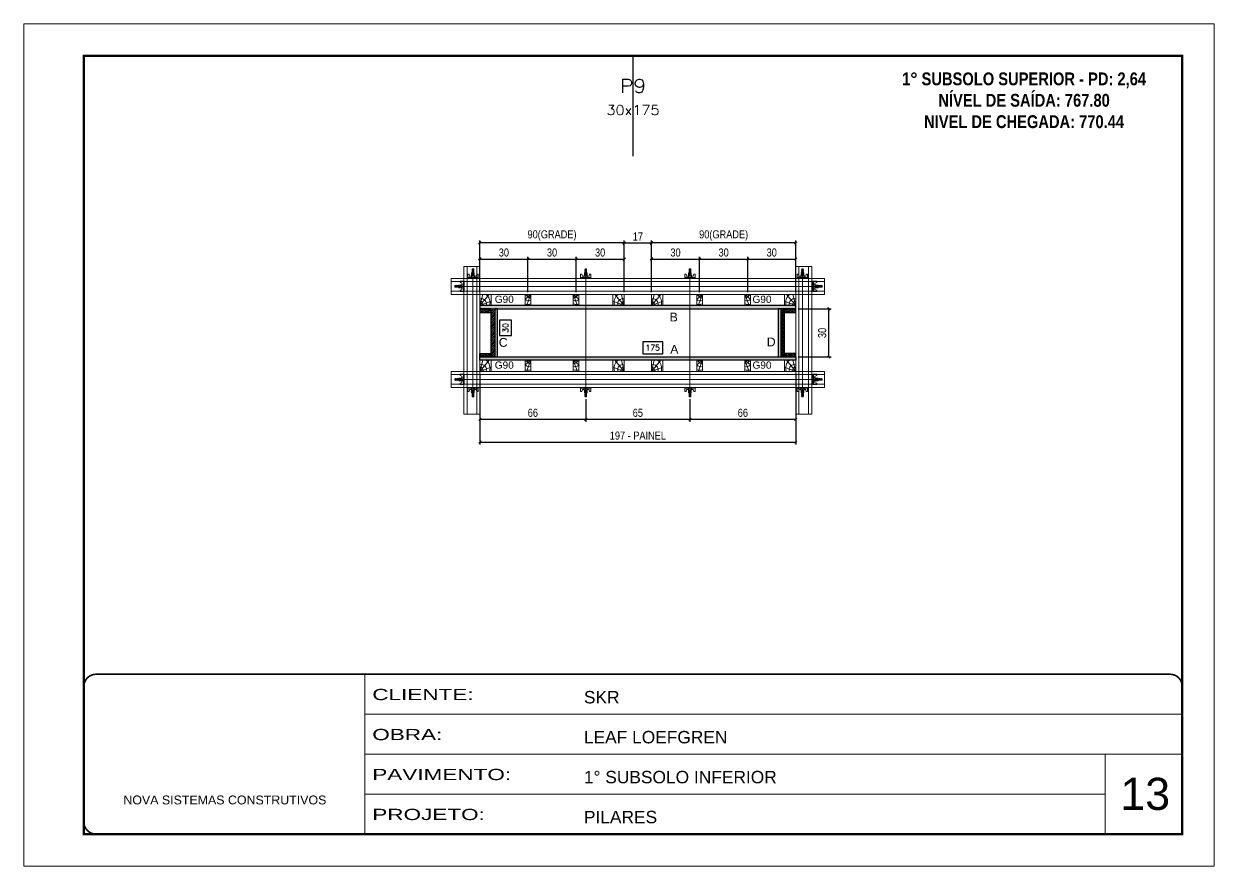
# Model space of a CAD drawing. Extents: x 14400 to 27878, y -21631 to 6985.
# Drawn here: x 14413 to 15898, y 2489 to 3539 of the extents above; entities that cross this region are included whole.
import ezdxf
from ezdxf.enums import TextEntityAlignment as Align

# ---------------------------------------------------------------- set-up
doc = ezdxf.new("R2010")
doc.units = 0
for name, pattern in [('CONTINUO', [0]), ('DASHED', [0.75, 0.5, -0.25]), ('HIDDEN', [0.375, 0.25, -0.125])]:
    doc.linetypes.add(name, pattern=pattern)
for name, color, linetype, lineweight in [('CARIMBO', 255, 'Continuous', 9), ('Folhas', 255, 'Continuous', 9), ('Hachura', 251, 'Continuous', 9), ('Madeira', 126, 'Continuous', 18), ('Perfil Metálico', 224, 'Continuous', 18), ('SARRAFO DE PRESSAO', 251, 'DASHED', 9), ('Texto Seção', 7, 'Continuous', 15)]:
    doc.layers.add(name, color=color, linetype=linetype, lineweight=lineweight)
for name, color, linetype in [('CHAPA', 1, 'Continuous'), ('COTA', 241, 'Continuous'), ('MEIO_PONT', 93, 'Continuous'), ('NOMENCLATURA', 7, 'Continuous'), ('SARRAFO', 251, 'Continuous'), ('Texto de Titulo', 7, 'Continuous'), ('Texto Qtd Sarr', 242, 'Continuous'), ('TEXTO_GERAL', 7, 'Continuous')]:
    doc.layers.add(name, color=color, linetype=linetype)
doc.styles.add('ARIAL', font='arial.ttf')
doc.styles.add('COTA TECNICA 2X', font='techl___.ttf', dxfattribs={"height": 10})
doc.styles.add('ROMANC', font='techb___.ttf', dxfattribs={"height": 2.5})
doc.styles.add('ROMANS', font='romans.shx')
doc.styles.add('SANSSERIF', font='sas_____.pfb')
doc.styles.add('Tecnologia', font='')
doc.styles.get('Tecnologia').set_extended_font_data('Forgotten Futurist')
doc.dimstyles.new('SECAO PILAR', dxfattribs={"dimtxt": 10, "dimasz": 3, "dimexe": 3, "dimexo": 3, "dimgap": 3, "dimtad": 1, "dimdec": 1, "dimlfac": 0.5, "dimzin": 12, "dimdsep": 46, "dimtxsty": 'COTA TECNICA 2X', "dimblk1": 'OBLIQUE', "dimblk2": 'OBLIQUE', "dimsah": 1, "dimcen": 0.9, "dimclrd": 256, "dimclre": 256, "dimclrt": 256, "dimadec": 1, "dimazin": 3, "dimtfac": 1, "dimtdec": 1, "dimtmove": 0, "dimatfit": 3, "dimfxl": 1, "dimtolj": 1, "dimtzin": 12, "dimarcsym": 0})
doc.dimstyles.new('SECÇÃO 2', dxfattribs={"dimtxt": 7, "dimasz": 6, "dimexe": 0.18, "dimexo": 2, "dimgap": -4, "dimtad": 3, "dimdec": 1, "dimlfac": 0.5, "dimzin": 12, "dimdsep": 46, "dimtxsty": 'ROMANS', "dimblk": 'ARCHTICK', "dimcen": 0.09, "dimse1": 1, "dimse2": 1, "dimsd1": 1, "dimsd2": 1, "dimclrd": 180, "dimclre": 5, "dimclrt": 1, "dimadec": 0, "dimazin": 3, "dimtfac": 1, "dimtdec": 1, "dimtofl": 0, "dimtmove": 0, "dimatfit": 3, "dimldrblk": 'ARCHTICK', "dimfxl": 1, "dimtolj": 1, "dimtzin": 0, "dimarcsym": 0})

# ---------------------------------------------------------------- blocks, each defined once
blk = doc.blocks.new('9999999999')
at = {"color": 30, "linetype": 'CONTINUO'}
for p, q in [((98564.6, 34230.2), (98564.6, 34429.4)), ((98564.6, 34379.6), (99584, 34379.6)), ((98564.6, 34329.8), (99488, 34329.8)), ((99584, 34329.8), (99488, 34329.8)), ((99488, 34329.8), (99488, 34230.2)), ((98564.6, 34280), (99488, 34280))]:
    blk.add_line(p, q, dxfattribs=at)
at = {"color": 30, "linetype": 'CONTINUO', "const_width": 2}
blk.add_lwpolyline([(99584, 34230.2), (99584, 34414.4, 0.414214), (99569, 34429.4), (98229, 34429.4, 0.414214), (98214, 34414.4), (98214, 34245.2, 0.414214), (98229, 34230.2), (99584, 34230.2)], format="xyb", dxfattribs=at)
at = {"layer": 'Folhas'}
blk.add_lwpolyline([(98139, 34190.2), (99624, 34190.2), (99624, 35240.2), (98139, 35240.2)], close=True, dxfattribs=at)
at = {"layer": 'Folhas', "color": 30, "const_width": 3}
blk.add_lwpolyline([(98214, 34230.2), (99584, 34230.2), (99584, 35200.2), (98214, 35200.2)], close=True, dxfattribs=at)
at = {"color": 7, "linetype": 'Continuous', "ltscale": 5, "style": 'ARIAL'}
for s, height, p in [('SKR', 15.48, (98837.7, 34393.1)), ('LEAF LOEFGREN', 15.483, (98837.7, 34343.3)), ('1° SUBSOLO INFERIOR', 15.483, (98837.7, 34293.5)), ('NOVA SISTEMAS CONSTRUTIVOS', 11.059, (98263.2, 34267.2)), ('PILARES', 15.48, (98837.7, 34243.7))]:
    blk.add_text(s, height=height, dxfattribs=at).set_placement(p)
at = {"layer": 'Folhas', "color": 7, "style": 'Tecnologia', "width": 1.5}
for s, p in [('CLIENTE:', (98573.7, 34397.2)), ('OBRA:', (98573.7, 34347.3)), ('PAVIMENTO:', (98573.7, 34297.5)), ('PROJETO:', (98573.7, 34247.7))]:
    blk.add_text(s, height=14, dxfattribs=at).set_placement(p)
blk = doc.blocks.new('*D817')
at = {"layer": 'COTA', "color": 180, "lineweight": -2, "transparency": 16777216}
for p, q in [((15021.9, 3169.6), (15006.9, 3169.6)), ((15006.9, 3169.6), (15006.9, 3150.3)), ((15021.9, 3150.3), (15021.9, 3169.6)), ((15006.9, 3150.3), (15021.9, 3150.3))]:
    blk.add_line(p, q, dxfattribs=at)
at = {"layer": 'Defpoints', "color": 0, "transparency": 16777216}
for p in [(15021.8, 3183.7), (15021.8, 3123.7), (15025.9, 3123.7)]:
    blk.add_point(p, dxfattribs=at)
at = {"layer": 'COTA', "color": 1, "transparency": 16777216, "insert": (15014.4, 3159.9), "char_height": 7, "attachment_point": 5, "rotation": 90, "style": 'ROMANS'}
blk.add_mtext('\\A1;30', dxfattribs=at)
blk = doc.blocks.new('_ArchTick')
at = {"color": 0, "linetype": 'ByBlock', "const_width": 0.15}
blk.add_lwpolyline([(-0.5, -0.5), (0.5, 0.5)], dxfattribs=at)
blk = doc.blocks.new('*D818')
at = {"layer": 'COTA', "color": 180, "lineweight": -2, "transparency": 16777216}
for p, q in [((15210.5, 3142.7), (15185.5, 3142.7)), ((15185.5, 3142.7), (15185.5, 3127.7)), ((15210.5, 3127.7), (15210.5, 3142.7)), ((15185.5, 3127.7), (15210.5, 3127.7))]:
    blk.add_line(p, q, dxfattribs=at)
at = {"layer": 'Defpoints', "color": 0, "transparency": 16777216}
for p in [(15004.5, 3123.7), (15354.5, 3123.7), (15354.5, 3123.7)]:
    blk.add_point(p, dxfattribs=at)
at = {"layer": 'COTA', "color": 1, "transparency": 16777216, "insert": (15198, 3135.2), "char_height": 7, "attachment_point": 5, "style": 'ROMANS'}
blk.add_mtext('\\A1;175', dxfattribs=at)
blk = doc.blocks.new('_Oblique')
at = {"color": 0, "linetype": 'ByBlock', "lineweight": -2}
blk.add_line((-0.5, -0.5), (0.5, 0.5), dxfattribs=at)
blk = doc.blocks.new('*D819')
at = {"layer": 'COTA', "lineweight": -2, "transparency": 16777216}
for p, q in [((14982.5, 3102.8), (14982.5, 3014.6)), ((15376.5, 3102.8), (15376.5, 3014.6)), ((14982.5, 3017.6), (15376.5, 3017.6))]:
    blk.add_line(p, q, dxfattribs=at)
at = {"layer": 'Defpoints', "color": 0, "transparency": 16777216}
for p in [(14982.5, 3105.8), (15376.5, 3105.8), (15376.5, 3017.6)]:
    blk.add_point(p, dxfattribs=at)
at = {"layer": 'COTA', "lineweight": -2, "transparency": 16777216, "xscale": 3, "yscale": 3, "zscale": 3, "rotation": 180}
blk.add_blockref('_Oblique', (14982.5, 3017.6), dxfattribs=at)
at = {"layer": 'COTA', "lineweight": -2, "transparency": 16777216, "xscale": 3, "yscale": 3, "zscale": 3}
blk.add_blockref('_Oblique', (15376.5, 3017.6), dxfattribs=at)
at = {"layer": 'COTA', "transparency": 16777216, "insert": (15179.5, 3025.7), "char_height": 10, "attachment_point": 5, "style": 'COTA TECNICA 2X'}
blk.add_mtext('\\A1;197 - PAINEL', dxfattribs=at)
blk = doc.blocks.new('*D820')
at = {"layer": 'COTA', "lineweight": -2, "transparency": 16777216}
for p, q in [((14982.5, 3102.7), (14982.5, 3043)), ((15114.5, 3071), (15114.5, 3043)), ((14982.5, 3046), (15114.5, 3046))]:
    blk.add_line(p, q, dxfattribs=at)
at = {"layer": 'Defpoints', "color": 0, "transparency": 16777216}
for p in [(14982.5, 3105.7), (15114.5, 3074), (15114.5, 3046)]:
    blk.add_point(p, dxfattribs=at)
at = {"layer": 'COTA', "lineweight": -2, "transparency": 16777216, "xscale": 3, "yscale": 3, "zscale": 3, "rotation": 180}
blk.add_blockref('_Oblique', (14982.5, 3046), dxfattribs=at)
at = {"layer": 'COTA', "lineweight": -2, "transparency": 16777216, "xscale": 3, "yscale": 3, "zscale": 3}
blk.add_blockref('_Oblique', (15114.5, 3046), dxfattribs=at)
at = {"layer": 'COTA', "transparency": 16777216, "insert": (15048.5, 3054.1), "char_height": 10, "attachment_point": 5, "style": 'COTA TECNICA 2X'}
blk.add_mtext('\\A1;66', dxfattribs=at)
blk = doc.blocks.new('*D821')
at = {"layer": 'COTA', "lineweight": -2, "transparency": 16777216}
for p, q in [((15376.5, 3102.7), (15376.5, 3043)), ((15244.5, 3071), (15244.5, 3043)), ((15244.5, 3046), (15376.5, 3046))]:
    blk.add_line(p, q, dxfattribs=at)
at = {"layer": 'Defpoints', "color": 0, "transparency": 16777216}
for p in [(15376.5, 3105.7), (15244.5, 3074), (15376.5, 3046)]:
    blk.add_point(p, dxfattribs=at)
at = {"layer": 'COTA', "lineweight": -2, "transparency": 16777216, "xscale": 3, "yscale": 3, "zscale": 3, "rotation": 180}
blk.add_blockref('_Oblique', (15244.5, 3046), dxfattribs=at)
at = {"layer": 'COTA', "lineweight": -2, "transparency": 16777216, "xscale": 3, "yscale": 3, "zscale": 3}
blk.add_blockref('_Oblique', (15376.5, 3046), dxfattribs=at)
at = {"layer": 'COTA', "transparency": 16777216, "insert": (15310.5, 3054.1), "char_height": 10, "attachment_point": 5, "style": 'COTA TECNICA 2X'}
blk.add_mtext('\\A1;66', dxfattribs=at)
blk = doc.blocks.new('C')
at = {"layer": 'Hachura', "color": 0}
for p, q in [((0, 3.22), (0, -3.22)), ((0.45, 3.22), (0, 3.22)), ((0.46, 3.16), (0, 3.16)), ((0.46, 3.05), (0, 3.05)), ((0.46, 2.88), (0, 2.88)), ((0, 2.75), (0, -1.16)), ((0.46, 2.65), (0, 2.65)), ((0.46, 2.23), (0, 2.23)), ((0.46, 1.51), (0, 1.51)), ((0.39, 0.49), (0.17, 0.49)), ((0.45, -3.23), (0.45, 3.22)), ((0.45, 3.22), (2.58, 3.22)), ((1.74, 0.97), (0.45, 0.97)), ((1.45, 0.1), (0.45, 0.1)), ((1.35, 1.94), (1.35, 0.96)), ((2.58, 2.39), (1.47, 2.09)), ((1.74, -0.97), (1.74, 0.97)), ((1.74, 0.97), (1.74, 0.84)), ((1.74, 0.97), (1.74, 0.84)), ((1.74, 0.84), (3.35, 0.84)), ((3.35, 0.45), (1.74, 0.45)), ((2.58, 3.22), (2.58, 2.39)), ((3.32, 0.84), (3.32, -0.84)), ((3.35, 0.84), (3.35, -0.84)), ((3.68, 0.45), (3.35, 0.45)), ((3.84, -0.52), (3.35, 0.45)), ((3.35, 0.06), (3.67, -0.57)), ((3.68, 0.45), (4.16, -0.52)), ((3.72, 0.5), (4.25, -0.57)), ((4.37, -0.55), (3.83, 0.53)), ((4.15, 0.45), (3.93, 0.45)), ((4.42, -0.52), (3.93, 0.45)), ((4.15, 0.45), (4.26, 0.45)), ((4.26, 0.45), (4.74, -0.52)), ((4.3, 0.5), (4.83, -0.57)), ((4.95, -0.55), (4.41, 0.53)), ((4.51, 0.45), (4.84, 0.45)), ((5, -0.52), (4.51, 0.45)), ((4.84, 0.45), (5.32, -0.52)), ((4.88, 0.5), (5.41, -0.57)), ((5.53, -0.55), (4.99, 0.53)), ((5.58, -0.52), (5.09, 0.45)), ((5.42, 0.45), (5.09, 0.45)), ((5.58, -0.52), (5.09, 0.45)), ((5.42, 0.45), (5.74, -0.19)), ((5.46, 0.5), (5.74, -0.07)), ((5.74, 0.19), (5.57, 0.53)), ((5.74, 0.32), (5.68, 0.45)), ((5.68, 0.45), (5.74, 0.45)), ((5.74, 0.45), (5.9, 0.29)), ((5.74, 0.45), (5.74, -0.52)), ((5.9, -0.36), (5.9, 0.29)), ((0.45, 0), (0, 0)), ((0.46, -1.52), (0, -1.52)), ((0.46, -2.23), (0, -2.23)), ((0.46, -2.65), (0, -2.65)), ((0.46, -2.88), (0, -2.88)), ((0.46, -3.05), (0, -3.05)), ((0.46, -3.16), (0, -3.16)), ((0, -3.22), (2.57, -3.22)), ((0.08, -0.48), (0.29, -0.48)), ((0.29, -0.48), (0.4, -0.48)), ((0.45, 0), (0.45, -0.97)), ((0.45, -0.16), (1.45, -0.16)), ((0.45, -0.65), (0.45, -0.32)), ((0.45, -3.23), (0.45, -0.65)), ((0.45, -0.97), (1.74, -0.97)), ((1.35, -1.94), (1.35, -0.97)), ((2.58, -2.39), (1.47, -2.1)), ((3.35, -0.32), (1.74, -0.32)), ((3.35, -0.84), (1.74, -0.84)), ((2.58, -3.23), (2.58, -2.39)), ((3.35, -0.07), (3.58, -0.52)), ((3.35, -0.52), (3.58, -0.52)), ((3.84, -0.52), (4.16, -0.52)), ((4.42, -0.52), (4.74, -0.52)), ((4.63, -0.52), (4.74, -0.52)), ((5, -0.52), (5.32, -0.52)), ((5.58, -0.52), (5.74, -0.52)), ((5.74, -0.52), (5.9, -0.36)), ((5.74, -0.52), (5.74, -0.52))]:
    blk.add_line(p, q, dxfattribs=at)
for centre, radius, start, end in [((1.52, 1.94), 0.161, 104.74356, 180), ((1.44, -0.03), 0.129, 272.69497, 87.30503), ((3.81, 0.39), 0.143, 25.56881, 154.43119), ((4.39, 0.39), 0.143, 25.56881, 154.43119), ((4.97, 0.39), 0.143, 25.56881, 154.43119), ((5.55, 0.39), 0.143, 25.56881, 154.43119), ((0.17, -0.37), 0.174, 221.74404, 317.85924), ((1.52, -1.94), 0.161, 180, 255.25644), ((3.71, -0.4), 0.174, 222.14076, 318.25596), ((4.29, -0.4), 0.174, 222.14076, 318.25596), ((4.87, -0.4), 0.174, 222.14076, 318.25596), ((5.45, -0.4), 0.174, 222.14076, 318.25596), ((5.61, -0.4), 0.174, 317.85924, 318.25596)]:
    blk.add_arc(centre, radius, start, end, dxfattribs=at)
blk = doc.blocks.new('*D822')
at = {"layer": 'COTA', "lineweight": -2, "transparency": 16777216}
for p, q in [((15114.5, 3071), (15114.5, 3043)), ((15244.5, 3071), (15244.5, 3043)), ((15114.5, 3046), (15244.5, 3046))]:
    blk.add_line(p, q, dxfattribs=at)
at = {"layer": 'Defpoints', "color": 0, "transparency": 16777216}
for p in [(15114.5, 3074), (15244.5, 3074), (15244.5, 3046)]:
    blk.add_point(p, dxfattribs=at)
at = {"layer": 'COTA', "lineweight": -2, "transparency": 16777216, "xscale": 3, "yscale": 3, "zscale": 3, "rotation": 180}
blk.add_blockref('_Oblique', (15114.5, 3046), dxfattribs=at)
at = {"layer": 'COTA', "lineweight": -2, "transparency": 16777216, "xscale": 3, "yscale": 3, "zscale": 3}
blk.add_blockref('_Oblique', (15244.5, 3046), dxfattribs=at)
at = {"layer": 'COTA', "transparency": 16777216, "insert": (15179.5, 3054.1), "char_height": 10, "attachment_point": 5, "style": 'COTA TECNICA 2X'}
blk.add_mtext('\\A1;65', dxfattribs=at)
blk = doc.blocks.new('*D810')
at = {"layer": 'COTA', "lineweight": -2, "transparency": 16777216}
for p, q in [((15196.5, 3204.7), (15196.5, 3248.7)), ((15196.5, 3245.7), (15256.5, 3245.7)), ((15256.5, 3204.7), (15256.5, 3248.7))]:
    blk.add_line(p, q, dxfattribs=at)
at = {"layer": 'Defpoints', "color": 0, "transparency": 16777216}
for p in [(15256.5, 3245.7), (15196.5, 3201.7), (15256.5, 3201.7)]:
    blk.add_point(p, dxfattribs=at)
at = {"layer": 'COTA', "lineweight": -2, "transparency": 16777216, "xscale": 3, "yscale": 3, "zscale": 3, "rotation": 180}
blk.add_blockref('_Oblique', (15196.5, 3245.7), dxfattribs=at)
at = {"layer": 'COTA', "lineweight": -2, "transparency": 16777216, "xscale": 3, "yscale": 3, "zscale": 3}
blk.add_blockref('_Oblique', (15256.5, 3245.7), dxfattribs=at)
at = {"layer": 'COTA', "transparency": 16777216, "insert": (15226.5, 3253.9), "char_height": 10, "attachment_point": 5, "style": 'COTA TECNICA 2X'}
blk.add_mtext('\\A1;30', dxfattribs=at)
blk = doc.blocks.new('*D811')
at = {"layer": 'COTA', "lineweight": -2, "transparency": 16777216}
for p, q in [((15256.5, 3204.7), (15256.5, 3248.7)), ((15256.5, 3245.7), (15316.5, 3245.7)), ((15316.5, 3204.7), (15316.5, 3248.7))]:
    blk.add_line(p, q, dxfattribs=at)
at = {"layer": 'Defpoints', "color": 0, "transparency": 16777216}
for p in [(15316.5, 3245.7), (15256.5, 3201.7), (15316.5, 3201.7)]:
    blk.add_point(p, dxfattribs=at)
at = {"layer": 'COTA', "lineweight": -2, "transparency": 16777216, "xscale": 3, "yscale": 3, "zscale": 3, "rotation": 180}
blk.add_blockref('_Oblique', (15256.5, 3245.7), dxfattribs=at)
at = {"layer": 'COTA', "lineweight": -2, "transparency": 16777216, "xscale": 3, "yscale": 3, "zscale": 3}
blk.add_blockref('_Oblique', (15316.5, 3245.7), dxfattribs=at)
at = {"layer": 'COTA', "transparency": 16777216, "insert": (15286.5, 3253.9), "char_height": 10, "attachment_point": 5, "style": 'COTA TECNICA 2X'}
blk.add_mtext('\\A1;30', dxfattribs=at)
blk = doc.blocks.new('*D812')
at = {"layer": 'COTA', "lineweight": -2, "transparency": 16777216}
for p, q in [((15316.5, 3204.7), (15316.5, 3248.7)), ((15316.5, 3245.7), (15376.5, 3245.7)), ((15376.5, 3204.7), (15376.5, 3248.7))]:
    blk.add_line(p, q, dxfattribs=at)
at = {"layer": 'Defpoints', "color": 0, "transparency": 16777216}
for p in [(15376.5, 3245.7), (15316.5, 3201.7), (15376.5, 3201.7)]:
    blk.add_point(p, dxfattribs=at)
at = {"layer": 'COTA', "lineweight": -2, "transparency": 16777216, "xscale": 3, "yscale": 3, "zscale": 3, "rotation": 180}
blk.add_blockref('_Oblique', (15316.5, 3245.7), dxfattribs=at)
at = {"layer": 'COTA', "lineweight": -2, "transparency": 16777216, "xscale": 3, "yscale": 3, "zscale": 3}
blk.add_blockref('_Oblique', (15376.5, 3245.7), dxfattribs=at)
at = {"layer": 'COTA', "transparency": 16777216, "insert": (15346.5, 3253.9), "char_height": 10, "attachment_point": 5, "style": 'COTA TECNICA 2X'}
blk.add_mtext('\\A1;30', dxfattribs=at)
blk = doc.blocks.new('*D823')
at = {"layer": 'COTA', "lineweight": -2, "transparency": 16777216}
for p, q in [((15196.5, 3204.7), (15196.5, 3268.9)), ((15376.5, 3204.7), (15376.5, 3268.9)), ((15376.5, 3265.9), (15196.5, 3265.9))]:
    blk.add_line(p, q, dxfattribs=at)
at = {"layer": 'Defpoints', "color": 0, "transparency": 16777216}
for p in [(15196.5, 3265.9), (15196.5, 3201.7), (15376.5, 3201.7)]:
    blk.add_point(p, dxfattribs=at)
at = {"layer": 'COTA', "lineweight": -2, "transparency": 16777216, "xscale": 3, "yscale": 3, "zscale": 3, "rotation": 180}
blk.add_blockref('_Oblique', (15196.5, 3265.9), dxfattribs=at)
at = {"layer": 'COTA', "lineweight": -2, "transparency": 16777216, "xscale": 3, "yscale": 3, "zscale": 3}
blk.add_blockref('_Oblique', (15376.5, 3265.9), dxfattribs=at)
at = {"layer": 'COTA', "transparency": 16777216, "insert": (15286.5, 3275.1), "char_height": 10, "attachment_point": 5, "style": 'COTA TECNICA 2X'}
blk.add_mtext('\\A1;90(GRADE)', dxfattribs=at)
blk = doc.blocks.new('*D824')
at = {"layer": 'COTA', "lineweight": -2, "transparency": 16777216}
for p, q in [((15379.5, 3183.7), (15420.8, 3183.7)), ((15417.8, 3123.7), (15417.8, 3183.7)), ((15379.5, 3123.7), (15420.8, 3123.7))]:
    blk.add_line(p, q, dxfattribs=at)
at = {"layer": 'Defpoints', "color": 0, "transparency": 16777216}
for p in [(15376.5, 3183.7), (15417.8, 3183.7), (15376.5, 3123.7)]:
    blk.add_point(p, dxfattribs=at)
at = {"layer": 'COTA', "lineweight": -2, "transparency": 16777216, "xscale": 3, "yscale": 3, "zscale": 3}
for p, rotation in [((15417.8, 3183.7), 90), ((15417.8, 3123.7), 270)]:
    blk.add_blockref('_Oblique', p, dxfattribs=dict(at, rotation=rotation))
at = {"layer": 'COTA', "transparency": 16777216, "insert": (15409.5, 3153.7), "char_height": 10, "attachment_point": 5, "rotation": 90, "style": 'COTA TECNICA 2X'}
blk.add_mtext('\\A1;30', dxfattribs=at)
blk = doc.blocks.new('PONTALETE')
at = {"layer": 'Madeira'}
for q in [(2.71, 7), (7, 5.76), (7, 1.74)]:
    blk.add_line((0, 0), q, dxfattribs=at)
blk.add_lwpolyline([(0, 0), (7, 0), (7, 7), (0, 7)], close=True, dxfattribs=at)
for centre, radius, start, end in [((2.04, 0.06), 6.23, 37.28179, 109.09128), ((1.09, 0.9), 3.19, 343.60304, 109.98471), ((-0.21, -0.78), 3.09, 14.63219, 86.0383)]:
    blk.add_arc(centre, radius, start, end, dxfattribs=at)
blk = doc.blocks.new('MEIO PONTALETE')
at = {"layer": 'Madeira'}
for q in [(2.71, 7), (3.5, 2.88), (3.5, 0.87)]:
    blk.add_line((0, 0), q, dxfattribs=at)
blk.add_lwpolyline([(0, 0), (3.5, 0), (3.5, 7), (0, 7)], close=True, dxfattribs=at)
for centre, radius, start, end in [((2.04, 0.06), 6.23, 76.44987, 109.09128), ((1.09, 0.9), 3.19, 40.90626, 109.98471), ((-0.21, -0.78), 3.09, 14.63219, 86.0383)]:
    blk.add_arc(centre, radius, start, end, dxfattribs=at)
blk = doc.blocks.new('*D813')
at = {"layer": 'COTA', "lineweight": -2, "transparency": 16777216}
for p, q in [((14982.4, 3204.7), (14982.4, 3248.7)), ((14982.4, 3245.7), (15042.4, 3245.7)), ((15042.4, 3204.7), (15042.4, 3248.7))]:
    blk.add_line(p, q, dxfattribs=at)
at = {"layer": 'Defpoints', "color": 0, "transparency": 16777216}
for p in [(15042.4, 3245.7), (14982.4, 3201.7), (15042.4, 3201.7)]:
    blk.add_point(p, dxfattribs=at)
at = {"layer": 'COTA', "lineweight": -2, "transparency": 16777216, "xscale": 3, "yscale": 3, "zscale": 3, "rotation": 180}
blk.add_blockref('_Oblique', (14982.4, 3245.7), dxfattribs=at)
at = {"layer": 'COTA', "lineweight": -2, "transparency": 16777216, "xscale": 3, "yscale": 3, "zscale": 3}
blk.add_blockref('_Oblique', (15042.4, 3245.7), dxfattribs=at)
at = {"layer": 'COTA', "transparency": 16777216, "insert": (15012.4, 3253.9), "char_height": 10, "attachment_point": 5, "style": 'COTA TECNICA 2X'}
blk.add_mtext('\\A1;30', dxfattribs=at)
blk = doc.blocks.new('*D814')
at = {"layer": 'COTA', "lineweight": -2, "transparency": 16777216}
for p, q in [((15042.4, 3204.7), (15042.4, 3248.7)), ((15042.4, 3245.7), (15102.4, 3245.7)), ((15102.4, 3204.7), (15102.4, 3248.7))]:
    blk.add_line(p, q, dxfattribs=at)
at = {"layer": 'Defpoints', "color": 0, "transparency": 16777216}
for p in [(15102.4, 3245.7), (15042.4, 3201.7), (15102.4, 3201.7)]:
    blk.add_point(p, dxfattribs=at)
at = {"layer": 'COTA', "lineweight": -2, "transparency": 16777216, "xscale": 3, "yscale": 3, "zscale": 3, "rotation": 180}
blk.add_blockref('_Oblique', (15042.4, 3245.7), dxfattribs=at)
at = {"layer": 'COTA', "lineweight": -2, "transparency": 16777216, "xscale": 3, "yscale": 3, "zscale": 3}
blk.add_blockref('_Oblique', (15102.4, 3245.7), dxfattribs=at)
at = {"layer": 'COTA', "transparency": 16777216, "insert": (15072.4, 3253.9), "char_height": 10, "attachment_point": 5, "style": 'COTA TECNICA 2X'}
blk.add_mtext('\\A1;30', dxfattribs=at)
blk = doc.blocks.new('*D815')
at = {"layer": 'COTA', "lineweight": -2, "transparency": 16777216}
for p, q in [((15102.4, 3204.7), (15102.4, 3248.7)), ((15102.4, 3245.7), (15162.4, 3245.7)), ((15162.4, 3204.7), (15162.4, 3248.7))]:
    blk.add_line(p, q, dxfattribs=at)
at = {"layer": 'Defpoints', "color": 0, "transparency": 16777216}
for p in [(15162.4, 3245.7), (15102.4, 3201.7), (15162.4, 3201.7)]:
    blk.add_point(p, dxfattribs=at)
at = {"layer": 'COTA', "lineweight": -2, "transparency": 16777216, "xscale": 3, "yscale": 3, "zscale": 3, "rotation": 180}
blk.add_blockref('_Oblique', (15102.4, 3245.7), dxfattribs=at)
at = {"layer": 'COTA', "lineweight": -2, "transparency": 16777216, "xscale": 3, "yscale": 3, "zscale": 3}
blk.add_blockref('_Oblique', (15162.4, 3245.7), dxfattribs=at)
at = {"layer": 'COTA', "transparency": 16777216, "insert": (15132.4, 3253.9), "char_height": 10, "attachment_point": 5, "style": 'COTA TECNICA 2X'}
blk.add_mtext('\\A1;30', dxfattribs=at)
blk = doc.blocks.new('*D816')
at = {"layer": 'COTA', "lineweight": -2, "transparency": 16777216}
for p, q in [((14982.4, 3204.7), (14982.4, 3268.9)), ((15162.4, 3204.7), (15162.4, 3268.9)), ((15162.4, 3265.9), (14982.4, 3265.9))]:
    blk.add_line(p, q, dxfattribs=at)
at = {"layer": 'Defpoints', "color": 0, "transparency": 16777216}
for p in [(14982.4, 3265.9), (14982.4, 3201.7), (15162.4, 3201.7)]:
    blk.add_point(p, dxfattribs=at)
at = {"layer": 'COTA', "lineweight": -2, "transparency": 16777216, "xscale": 3, "yscale": 3, "zscale": 3, "rotation": 180}
blk.add_blockref('_Oblique', (14982.4, 3265.9), dxfattribs=at)
at = {"layer": 'COTA', "lineweight": -2, "transparency": 16777216, "xscale": 3, "yscale": 3, "zscale": 3}
blk.add_blockref('_Oblique', (15162.4, 3265.9), dxfattribs=at)
at = {"layer": 'COTA', "transparency": 16777216, "insert": (15072.4, 3275.1), "char_height": 10, "attachment_point": 5, "style": 'COTA TECNICA 2X'}
blk.add_mtext('\\A1;90(GRADE)', dxfattribs=at)
blk = doc.blocks.new('*D825')
at = {"layer": 'COTA', "lineweight": -2, "transparency": 16777216}
for p, q in [((15162.5, 3204.7), (15162.5, 3268.9)), ((15196.5, 3204.7), (15196.5, 3268.9)), ((15162.5, 3265.9), (15196.5, 3265.9))]:
    blk.add_line(p, q, dxfattribs=at)
at = {"layer": 'Defpoints', "color": 0, "transparency": 16777216}
for p in [(15196.5, 3265.9), (15162.5, 3201.7), (15196.5, 3201.7)]:
    blk.add_point(p, dxfattribs=at)
at = {"layer": 'COTA', "lineweight": -2, "transparency": 16777216, "xscale": 3, "yscale": 3, "zscale": 3, "rotation": 180}
blk.add_blockref('_Oblique', (15162.5, 3265.9), dxfattribs=at)
at = {"layer": 'COTA', "lineweight": -2, "transparency": 16777216, "xscale": 3, "yscale": 3, "zscale": 3}
blk.add_blockref('_Oblique', (15196.5, 3265.9), dxfattribs=at)
at = {"layer": 'COTA', "transparency": 16777216, "insert": (15179.5, 3273.9), "char_height": 10, "attachment_point": 5, "style": 'COTA TECNICA 2X'}
blk.add_mtext('\\A1;17', dxfattribs=at)
blk = doc.blocks.new('titulo1')
at = {"layer": 'Defpoints', "color": 252, "linetype": 'HIDDEN', "ltscale": 2}
blk.add_line((0, 0), (0, 125), dxfattribs=at)
at = {"layer": 'Defpoints', "style": 'ROMANS', "oblique": 15}
blk.add_attdef('FOLHA', text='', height=10, dxfattribs=at).set_placement((0, 15.6), align=Align.MIDDLE_CENTER)
at = {"layer": 'Texto Qtd Sarr', "color": 3, "style": 'ROMANS', "oblique": 15}
for tag, height, p in [('TITULO', 17, (0, 71.4)), ('SEÇÃO', 12, (0, 41.5))]:
    blk.add_attdef(tag, text='', height=height, dxfattribs=at).set_placement(p, align=Align.MIDDLE_CENTER)

msp = doc.modelspace()

# ---------------------------------------------------------------- hatches: boundary and pattern name
at = {"layer": 'Hachura'}
h = msp.add_hatch(color=256, dxfattribs=at)
h.dxf.hatch_style = 1
h.paths.add_polyline_path([(15376.47, 3183.74), (15376.47, 3187.74), (14982.47, 3187.74), (14982.47, 3183.74)])
h = msp.add_hatch(dxfattribs=at)
h.set_pattern_fill('ANSI31', color=256, scale=0.5, angle=180, style=0)
h.set_pattern_definition([(225, (5858.5154, -19745.6665), (1.12253202, -1.12253202), [])])
h.paths.add_polyline_path([(14996.47, 3183.74), (14996.47, 3179.34), (14982.47, 3179.34), (14982.47, 3183.74)])
h = msp.add_hatch(dxfattribs=at)
h.set_pattern_fill('ANSI31', color=256, scale=0.5, angle=180, style=0)
h.set_pattern_definition([(225, (5858.5154, -19836.6665), (1.12253202, -1.12253202), [])])
h.paths.add_polyline_path([(14996.47, 3123.74), (15000.87, 3123.74), (15000.87, 3182.74), (14996.47, 3182.74)])
h = msp.add_hatch(color=256, dxfattribs=at)
h.dxf.hatch_style = 1
h.paths.add_polyline_path([(15000.87, 3123.74), (15004.47, 3123.74), (15004.47, 3182.74), (15000.87, 3182.74)])
h = msp.add_hatch(color=256, dxfattribs=at)
h.dxf.hatch_style = 1
h.paths.add_polyline_path([(15354.47, 3123.74), (15358.07, 3123.74), (15358.07, 3183.74), (15354.47, 3183.74)])
h = msp.add_hatch(dxfattribs=at)
h.set_pattern_fill('ANSI31', color=256, scale=0.5, angle=180, style=0)
h.set_pattern_definition([(225, (5873.5154, -19835.6665), (1.12253202, -1.12253202), [])])
h.paths.add_polyline_path([(15362.47, 3123.74), (15358.07, 3123.74), (15358.07, 3183.74), (15362.47, 3183.74)])
h = msp.add_hatch(dxfattribs=at)
h.set_pattern_fill('ANSI31', color=256, scale=0.5, angle=180, style=0)
h.set_pattern_definition([(225, (6238.5154, -19745.6665), (1.12253202, -1.12253202), [])])
h.paths.add_polyline_path([(15376.47, 3183.74), (15376.47, 3179.34), (15362.47, 3179.34), (15362.47, 3183.74)])
h = msp.add_hatch(dxfattribs=at)
h.set_pattern_fill('ANSI31', color=256, scale=0.5, angle=180, style=0)
h.set_pattern_definition([(225, (5858.5154, -19767.6665), (1.12253202, -1.12253202), [])])
h.paths.add_polyline_path([(14996.47, 3123.74), (14996.47, 3128.14), (14982.47, 3128.14), (14982.47, 3123.74)])
h = msp.add_hatch(color=256, dxfattribs=at)
h.dxf.hatch_style = 1
h.paths.add_polyline_path([(15376.47, 3123.74), (15376.47, 3119.74), (14982.47, 3119.74), (14982.47, 3123.74)])
h = msp.add_hatch(dxfattribs=at)
h.set_pattern_fill('ANSI31', color=256, scale=0.5, angle=180, style=0)
h.set_pattern_definition([(225, (5873.5154, -19767.6665), (1.12253202, -1.12253202), [])])
h.paths.add_polyline_path([(15362.47, 3123.74), (15362.47, 3128.14), (15376.47, 3128.14), (15376.47, 3123.74)])

# ---------------------------------------------------------------- linework, layer by layer
at = {"layer": 'CHAPA'}
for points in [[(15376.47, 3183.74), (15376.47, 3187.74), (14982.47, 3187.74), (14982.47, 3183.74)], [(15000.87, 3123.74), (15004.47, 3123.74), (15004.47, 3183.74), (15000.87, 3183.74)], [(15354.47, 3123.74), (15358.07, 3123.74), (15358.07, 3183.74), (15354.47, 3183.74)], [(15376.47, 3123.74), (15376.47, 3119.74), (14982.47, 3119.74), (14982.47, 3123.74)]]:
    msp.add_lwpolyline(points, close=True, dxfattribs=at)
at = {"layer": 'Hachura'}
for p, q in [((14973.78, 3074.97), (14973.78, 3228.71)), ((15114.47, 3074.97), (15114.47, 3228.71)), ((15244.47, 3074.97), (15244.47, 3228.71)), ((15384.86, 3074.97), (15384.86, 3228.71)), ((14951.98, 3211.74), (15404.62, 3211.73)), ((14951.98, 3095.74), (15404.62, 3095.75))]:
    msp.add_line(p, q, dxfattribs=at)
at = {"layer": 'Madeira'}
for points in [[(14982.47, 3187.74), (14982.47, 3201.74), (15162.47, 3201.74), (15162.47, 3187.74)], [(15196.47, 3187.74), (15196.47, 3201.74), (15376.47, 3201.74), (15376.47, 3187.74)], [(14982.47, 3105.74), (14982.47, 3119.74), (15162.47, 3119.74), (15162.47, 3105.74)], [(15196.47, 3105.74), (15196.47, 3119.74), (15376.47, 3119.74), (15376.47, 3105.74)]]:
    msp.add_lwpolyline(points, close=True, dxfattribs=at)
at = {"layer": 'Perfil Metálico'}
for p, q in [((14966.5, 3236.35), (14966.5, 3052.24)), ((14978.5, 3236.35), (14978.5, 3052.24)), ((15380.51, 3236.35), (15380.51, 3052.24)), ((15392.51, 3236.35), (15392.51, 3052.24)), ((15412.19, 3217.68), (14946.75, 3217.68)), ((15412.19, 3205.68), (14946.75, 3205.68)), ((15412.19, 3101.74), (14946.75, 3101.74)), ((15412.19, 3089.74), (14946.75, 3089.74))]:
    msp.add_line(p, q, dxfattribs=at)
for points in [[(14982.44, 3236.35), (14962.44, 3236.35), (14962.5, 3052.24), (14982.5, 3052.24)], [(15396.45, 3236.35), (15376.45, 3236.35), (15376.51, 3052.24), (15396.51, 3052.24)], [(15412.19, 3201.74), (15412.19, 3221.74), (14946.75, 3221.68), (14946.75, 3201.68)], [(14946.75, 3105.74), (14946.75, 3085.74), (15412.19, 3085.8), (15412.19, 3105.8)]]:
    msp.add_lwpolyline(points, close=True, dxfattribs=at)
at = {"layer": 'SARRAFO'}
for points in [[(14982.47, 3179.34), (14996.47, 3179.34), (14996.47, 3183.74), (14982.47, 3183.74)], [(14982.47, 3179.34), (14996.47, 3179.34), (14996.47, 3183.74), (14982.47, 3183.74)], [(15000.87, 3183.74), (15000.87, 3123.74), (14996.47, 3123.74), (14996.47, 3183.74)], [(15000.87, 3183.74), (15000.87, 3123.74), (14996.47, 3123.74), (14996.47, 3183.74)], [(15358.07, 3183.74), (15358.07, 3123.74), (15362.47, 3123.74), (15362.47, 3183.74)], [(15358.07, 3183.74), (15358.07, 3123.74), (15362.47, 3123.74), (15362.47, 3183.74)], [(15362.47, 3179.34), (15376.47, 3179.34), (15376.47, 3183.74), (15362.47, 3183.74)], [(15362.47, 3179.34), (15376.47, 3179.34), (15376.47, 3183.74), (15362.47, 3183.74)], [(14982.47, 3128.14), (14996.47, 3128.14), (14996.47, 3123.74), (14982.47, 3123.74)], [(14982.47, 3128.14), (14996.47, 3128.14), (14996.47, 3123.74), (14982.47, 3123.74)], [(15376.47, 3128.14), (15362.47, 3128.14), (15362.47, 3123.74), (15376.47, 3123.74)], [(15376.47, 3128.14), (15362.47, 3128.14), (15362.47, 3123.74), (15376.47, 3123.74)]]:
    msp.add_lwpolyline(points, close=True, dxfattribs=at)

# ---------------------------------------------------------------- block references
at = {"layer": 'Hachura', "linetype": 'Continuous', "yscale": 2, "zscale": 2}
for p, xscale, rotation in [((14973.79, 3221.71), -2, 270), ((15114.46, 3221.71), 2, 90.00000000000001), ((15244.46, 3221.71), 2, 90.00000000000001), ((15384.85, 3221.71), 2, 90.00000000000001), ((14962.78, 3211.74), 2, 180), ((15397.62, 3211.72), -2, 180), ((14973.78, 3085.77), 2, 270), ((15114.47, 3085.77), -2, 90), ((15244.47, 3085.77), -2, 90), ((15384.86, 3085.77), -2, 90)]:
    msp.add_blockref('C', p, dxfattribs=dict(at, xscale=xscale, rotation=rotation))
for p, xscale in [((14962.78, 3095.74), -2), ((15397.62, 3095.76), 2)]:
    msp.add_blockref('C', p, dxfattribs=dict(at, xscale=xscale))
at = {"layer": 'MEIO_PONT'}
for name, p, xscale, yscale, zscale, rotation in [('PONTALETE', (14982.47, 3187.74), -2, 2, 2, 270), ('MEIO PONTALETE', (15045.97, 3201.74), 1.999999997962732, 1.999999997962732, 1.999999997962732, 180), ('MEIO PONTALETE', (15098.97, 3201.74), -1.999999997962732, 1.999999997962732, 1.999999997962732, 180), ('PONTALETE', (15162.47, 3187.74), 2, 2, 2, 89.99999999999997), ('PONTALETE', (15196.47, 3187.74), -2, 2, 2, 270), ('MEIO PONTALETE', (15259.97, 3201.74), 1.999999997962732, 1.999999997962732, 1.999999997962732, 180), ('MEIO PONTALETE', (15312.97, 3201.74), -1.999999997962732, 1.999999997962732, 1.999999997962732, 180), ('PONTALETE', (15376.47, 3187.74), 2, 2, 2, 89.99999999999997), ('PONTALETE', (14982.47, 3105.74), -2, 2, 2, 270), ('MEIO PONTALETE', (15045.97, 3119.74), 1.999999997962732, 1.999999997962732, 1.999999997962732, 180), ('MEIO PONTALETE', (15098.97, 3119.74), -1.999999997962732, 1.999999997962732, 1.999999997962732, 180), ('PONTALETE', (15162.47, 3105.74), 2, 2, 2, 89.99999999999997), ('PONTALETE', (15196.47, 3105.74), -2, 2, 2, 270), ('MEIO PONTALETE', (15259.97, 3119.74), 1.999999997962732, 1.999999997962732, 1.999999997962732, 180), ('MEIO PONTALETE', (15312.97, 3119.74), -1.999999997962732, 1.999999997962732, 1.999999997962732, 180), ('PONTALETE', (15376.47, 3105.74), 2, 2, 2, 89.99999999999997)]:
    msp.add_blockref(name, p, dxfattribs=dict(at, xscale=xscale, yscale=yscale, zscale=zscale, rotation=rotation))
at = {"layer": 'SARRAFO DE PRESSAO', "color": 6, "linetype": 'ByBlock'}
msp.add_blockref('9999999999', (-83725.51, -31701.2), dxfattribs=at)
at = {"layer": 'Texto Seção'}
ref = msp.add_blockref('titulo1', (15173.47, 3374), dxfattribs=at)
ref.add_attrib('TITULO', 'P9', dxfattribs={"layer": 'Texto de Titulo', "color": 7, "height": 17, "style": 'ROMANS', "width": 1.1}).set_placement((15173.47, 3461.5), align=Align.MIDDLE_CENTER)
ref.add_attrib('SEÇÃO', '30x175', dxfattribs={"layer": 'Texto de Titulo', "color": 7, "height": 12, "style": 'ROMANS', "width": 1.1}).set_placement((15173.47, 3431.5), align=Align.MIDDLE_CENTER)

# ---------------------------------------------------------------- texts
at = {"layer": 'CARIMBO', "style": 'ARIAL'}
msp.add_text('13', height=40, dxfattribs=at).set_placement((15781.33, 2559.15))
at = {"layer": 'NOMENCLATURA', "color": 2, "insert": (15661.31, 3505.06), "char_height": 16, "attachment_point": 2, "style": 'ROMANC'}
msp.add_mtext_dynamic_manual_height_columns('\\P1° SUBSOLO SUPERIOR - PD: 2,64\\PNÍVEL DE SAÍDA: 767.80\\PNIVEL DE CHEGADA: 770.44', width=432.3511, gutter_width=1, heights=[0], dxfattribs=at)
at = {"layer": 'TEXTO_GERAL', "color": 0, "linetype": 'Continuous', "style": 'SANSSERIF'}
for p in [(15000.97, 3195.64), (15322.5, 3195.64), (15000.97, 3113.64), (15322.5, 3113.64)]:
    msp.add_text('G90', height=9, dxfattribs=at).set_placement(p, align=Align.MIDDLE_LEFT)
at = {"layer": 'TEXTO_GERAL', "style": 'ARIAL'}
for s, p in [('B', (15224.23, 3173.49)), ('C', (15011.48, 3141.89)), ('A', (15224.98, 3133.26)), ('D', (15345.83, 3142.46))]:
    msp.add_text(s, height=11, dxfattribs=at).set_placement(p, align=Align.MIDDLE_CENTER)

# ---------------------------------------------------------------- dimensions: what is measured, and where the dimension line sits
at = {"layer": 'COTA'}
for base, p1, p2, text, picture, middle in [((14982.45, 3265.86), (15162.44, 3201.74), (14982.45, 3201.74), '<>(GRADE)', '*D816', (15072.44, 3275.08)), ((15196.47, 3265.86), (15376.46, 3201.74), (15196.47, 3201.74), '<>(GRADE)', '*D823', (15286.47, 3275.08)), ((15376.47, 3017.58), (14982.47, 3105.75), (15376.47, 3105.79), '<> - PAINEL', '*D819', (15179.47, 3025.68))]:
    dim = msp.add_linear_dim(base=base, p1=p1, p2=p2, text=text, dimstyle='SECAO PILAR', dxfattribs=at)
    dim.commit()
    dim.dimension.update_dxf_attribs({"geometry": picture, "text_midpoint": middle})
for base, p1, p2, picture, middle in [((15196.47, 3265.86), (15162.47, 3201.71), (15196.47, 3201.71), '*D825', (15179.47, 3273.94)), ((15042.45, 3245.67), (14982.45, 3201.74), (15042.45, 3201.74), '*D813', (15012.45, 3253.89)), ((15102.45, 3245.67), (15042.45, 3201.74), (15102.45, 3201.74), '*D814', (15072.45, 3253.89)), ((15162.45, 3245.67), (15102.45, 3201.74), (15162.45, 3201.74), '*D815', (15132.45, 3253.89)), ((15256.47, 3245.67), (15196.47, 3201.74), (15256.47, 3201.74), '*D810', (15226.47, 3253.89)), ((15316.47, 3245.67), (15256.47, 3201.74), (15316.47, 3201.74), '*D811', (15286.47, 3253.89)), ((15376.47, 3245.67), (15316.47, 3201.74), (15376.47, 3201.74), '*D812', (15346.47, 3253.89)), ((15114.54, 3046), (14982.47, 3105.74), (15114.54, 3073.97), '*D820', (15048.5, 3054.11)), ((15376.47, 3046), (15244.54, 3073.97), (15376.47, 3105.74), '*D821', (15310.5, 3054.11)), ((15244.54, 3046), (15114.54, 3073.97), (15244.54, 3073.97), '*D822', (15179.54, 3054.11))]:
    dim = msp.add_linear_dim(base=base, p1=p1, p2=p2, dimstyle='SECAO PILAR', dxfattribs=at)
    dim.commit()
    dim.dimension.update_dxf_attribs({"geometry": picture, "text_midpoint": middle})
dim = msp.add_linear_dim(base=(15025.88, 3123.74), p1=(15021.79, 3183.74), p2=(15021.79, 3123.74), angle=270, dimstyle='SECÇÃO 2', dxfattribs=at)
dim.commit()
dim.dimension.update_dxf_attribs({"geometry": '*D817', "text_midpoint": (15025.88, 3159.95), "dimtype": 160})
dim = msp.add_linear_dim(base=(15417.77, 3183.74), p1=(15376.47, 3123.74), p2=(15376.47, 3183.74), angle=90, dimstyle='SECAO PILAR', dxfattribs=at)
dim.commit()
dim.dimension.update_dxf_attribs({"geometry": '*D824', "text_midpoint": (15409.55, 3153.74)})
dim = msp.add_linear_dim(base=(15354.47, 3123.74), p1=(15004.47, 3123.74), p2=(15354.47, 3123.74), dimstyle='SECÇÃO 2', dxfattribs=at)
dim.commit()
dim.dimension.update_dxf_attribs({"geometry": '*D818', "text_midpoint": (15198.02, 3123.74), "dimtype": 160})

doc.saveas('drawing.dxf')
